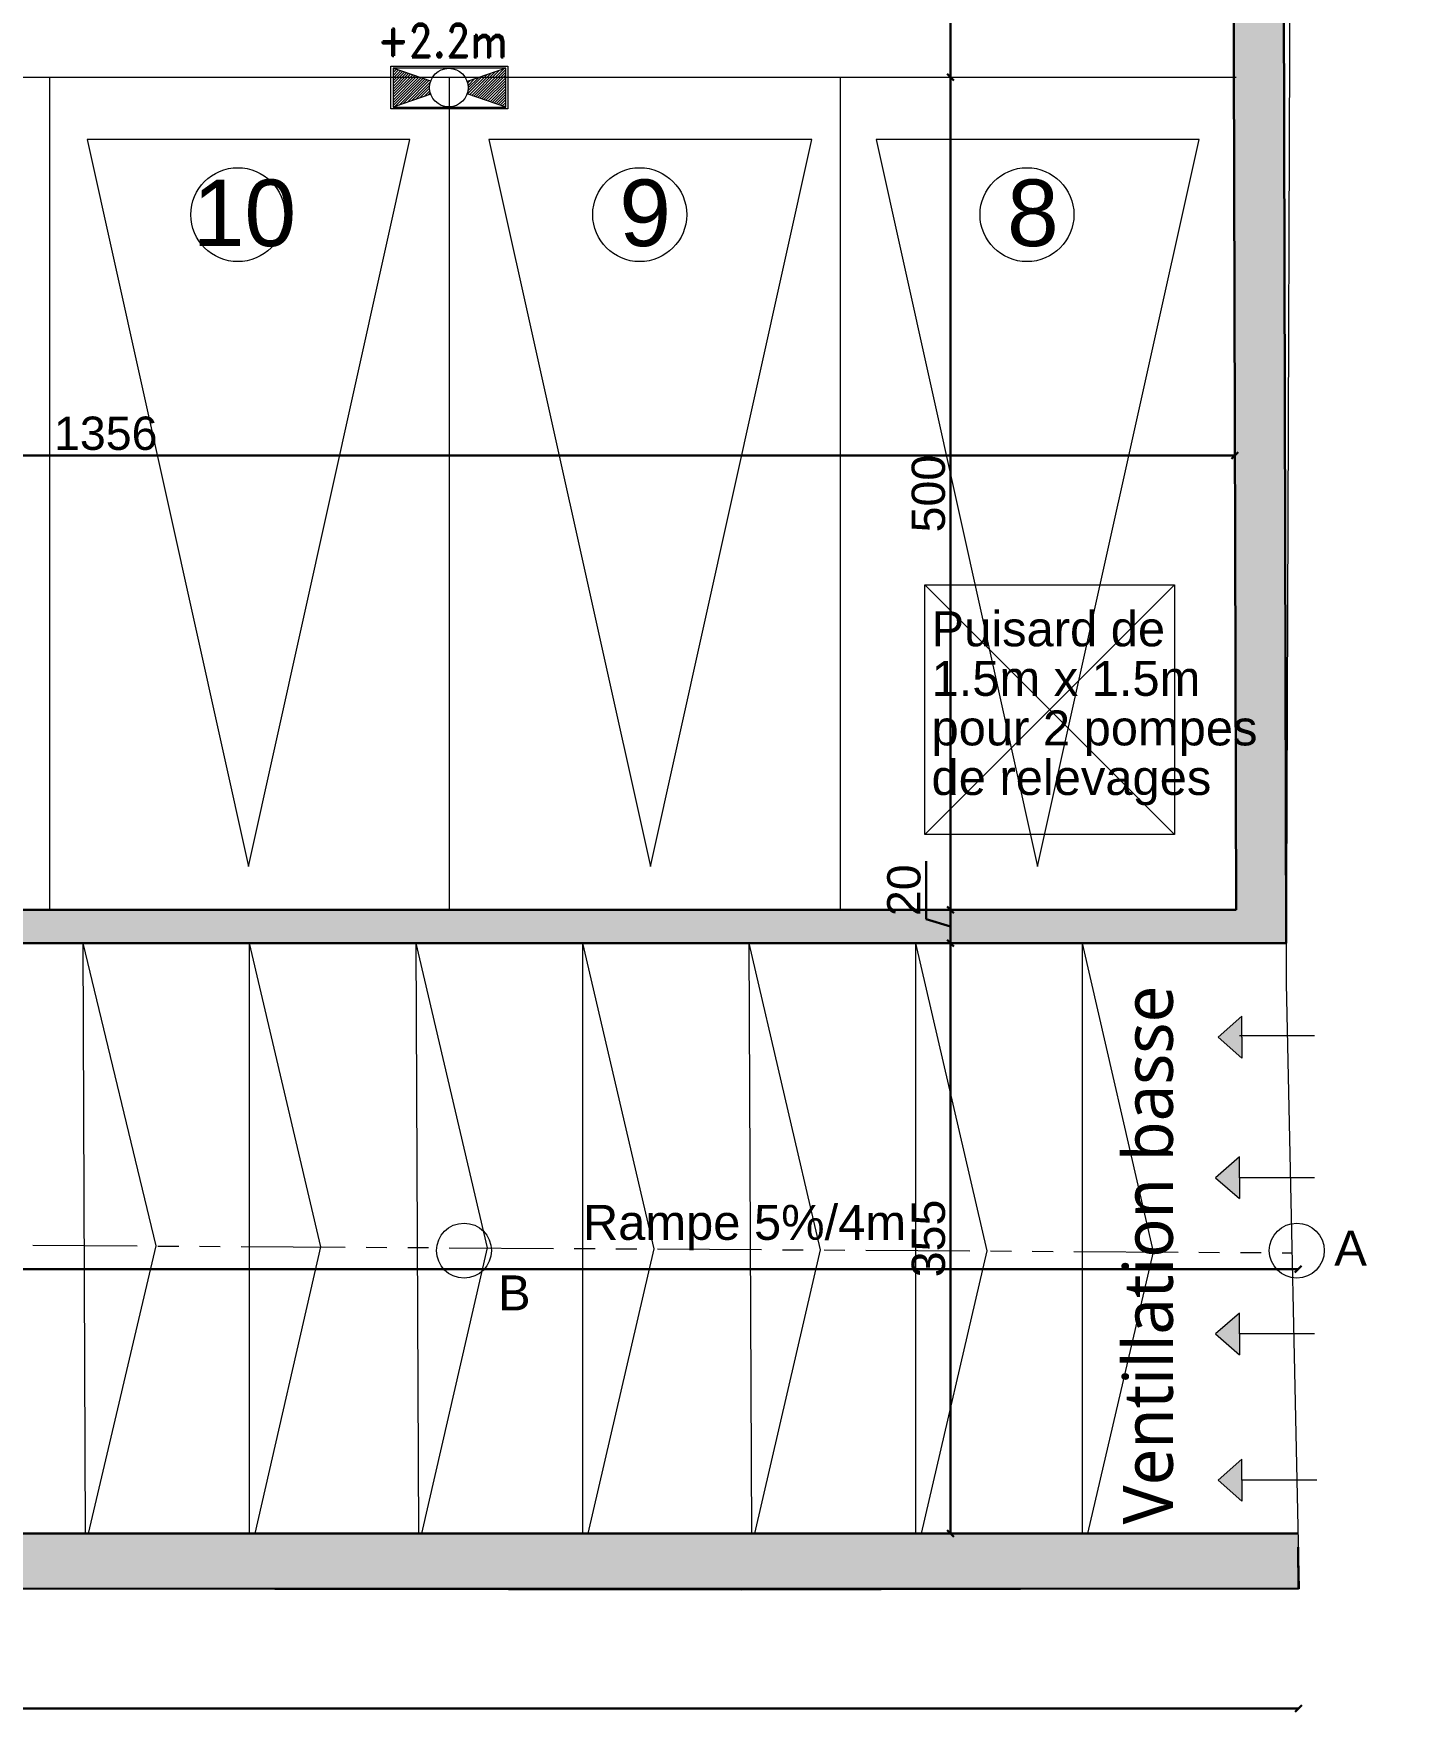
# Model space of a CAD drawing. Header units: millimetres. Extents: x 2804 to 3317, y 6834 to 7064.
# Drawn here: x 2973.11 to 2981.4, y 6919.74 to 6929.82 of the extents above; entities that cross this region are included whole.
import ezdxf

# ---------------------------------------------------------------- set-up
doc = ezdxf.new("R2010")
doc.units = ezdxf.units.MM
doc.header["$PDMODE"] = 1
doc.linetypes.add('PHANTOM2', pattern=[1.25, 0.625, -0.125, 0.125, -0.125, 0.125, -0.125])
for name, color, linetype, lineweight in [('cotation', 3, 'Continuous', 30), ('Hachures', 8, 'Continuous', 20), ('Murs', 11, 'Continuous', 40), ('SECURITE', 2, 'Continuous', 0), ('SECURITE INCENDIE', 190, 'Continuous', 20), ('Trottoires', 140, 'Continuous', 30), ('zin fin', 6, 'Continuous', 9), ('Zin mur', 30, 'Continuous', 30)]:
    doc.layers.add(name, color=color, linetype=linetype, lineweight=lineweight)
doc.layers.add('zin hatch mur', color=8, linetype='Continuous')
doc.layers.add('zin hatch2', color=7, linetype='Continuous', lineweight=40, true_color=0xffe699)
doc.layers.get('zin hatch2').off()
doc.styles.add('ARIAL', font='arial.ttf')
doc.styles.add('PA3', font='arial.ttf', dxfattribs={"height": 3})
doc.styles.add('ROMAND', font='ROMAND.shx')
doc.styles.get("Standard").update_dxf_attribs({"font": 'arial.ttf'})
doc.styles.add('Trebuchet MS_1', font='trebuc.ttf', dxfattribs={"height": 98.461538})
doc.dimstyles.new('cotation 100', dxfattribs={"dimtxt": 0.2, "dimasz": 0.04, "dimexe": 0, "dimexo": 0, "dimgap": 0.03, "dimtad": 1, "dimdec": 0, "dimlfac": 100, "dimdsep": 46, "dimtxsty": 'ARIAL', "dimblk": 'OBLIQUE', "dimcen": 0.09, "dimse1": 1, "dimse2": 1, "dimclrd": 256, "dimclre": 256, "dimclrt": 256, "dimadec": 3, "dimazin": 2, "dimtfac": 1, "dimtdec": 0, "dimtofl": 0, "dimtmove": 1, "dimatfit": 3, "dimfxl": 0, "dimtolj": 1, "dimtzin": 0, "dimlwd": -1, "dimlwe": -1, "dimarcsym": 0})

# ---------------------------------------------------------------- blocks, each defined once
blk = doc.blocks.new('hath ss')
at = {"layer": 'zin hatch mur'}
h = blk.add_hatch(color=256, dxfattribs=at)
h.dxf.hatch_style = 1
h.paths.add_polyline_path([(2947.372, 6971.108), (2947.072, 6971.108), (2947.101, 6960.828), (2947.401, 6960.828)])
h = blk.add_hatch(color=256, dxfattribs=at)
h.dxf.hatch_style = 1
h.paths.add_polyline_path([(2947.401, 6960.828), (2947.101, 6960.828), (2947.111, 6957.288), (2939.763, 6957.288), (2939.763, 6957.088), (2947.411, 6957.088)])
edge = h.paths.add_edge_path()
edge.add_line((2939.763, 6957.288), (2935.446, 6957.288))
edge.add_arc((2935.497, 6959.188), 1.901, 180.0145, 268.4577, ccw=False)
edge.add_line((2933.596, 6959.188), (2933.596, 6962.288))
edge.add_line((2933.596, 6962.288), (2933.346, 6962.288))
edge.add_line((2933.346, 6962.288), (2933.346, 6959.188))
edge.add_arc((2935.446, 6959.188), 2.1, 180, 270)
edge.add_line((2935.446, 6957.088), (2939.763, 6957.088))
edge.add_line((2939.763, 6957.088), (2939.763, 6957.288))
h = blk.add_hatch(color=256, dxfattribs=at)
h.dxf.hatch_style = 1
h.paths.add_polyline_path([(2947.482, 6953.543), (2935.329, 6953.543), (2935.329, 6953.21), (2947.485, 6953.212)])
blk = doc.blocks.new('terr')
at = {"layer": 'Murs', "lineweight": 9, "elevation": 2.965, "flags": 128}
blk.add_lwpolyline([(3004.889, 7091.563), (3006.462, 7091.557), (3010.806, 7091.591), (3010.798, 7087.658), (3010.828, 7083.144), (3010.893, 7079.251), (3010.862, 7070.851), (3010.941, 7067.215), (3007.595, 7067.207), (2999.183, 7067.218), (2994.663, 7067.229), (2990.397, 7067.209)], dxfattribs=at)
blk = doc.blocks.new('_Oblique')
at = {"color": 0, "linetype": 'ByBlock', "lineweight": -2}
blk.add_line((-0.5, -0.5), (0.5, 0.5), dxfattribs=at)
blk = doc.blocks.new('*D206')
at = {"layer": 'cotation', "transparency": 16777216}
blk.add_line((2978.614, 6929.561), (2978.614, 6924.561), dxfattribs=at)
at = {"layer": 'Defpoints', "color": 0, "transparency": 16777216}
for p in [(2979.976, 6929.561), (2978.614, 6924.561), (2979.878, 6924.561)]:
    blk.add_point(p, dxfattribs=at)
at = {"layer": 'cotation', "transparency": 16777216, "xscale": 0.04, "yscale": 0.04, "zscale": 0.04}
for p, rotation in [((2978.614, 6929.561), 90), ((2978.614, 6924.561), 270)]:
    blk.add_blockref('_Oblique', p, dxfattribs=dict(at, rotation=rotation))
at = {"layer": 'cotation', "transparency": 16777216, "insert": (2978.482, 6927.061), "char_height": 0.2, "attachment_point": 5, "rotation": 90, "style": 'ARIAL'}
blk.add_mtext('\\A1;500', dxfattribs=at)
blk = doc.blocks.new('*D208')
at = {"layer": 'cotation', "transparency": 16777216}
blk.add_line((2980.702, 6922.403), (2962.937, 6922.403), dxfattribs=at)
at = {"layer": 'Defpoints', "color": 0, "transparency": 16777216}
for p in [(2962.937, 6922.403), (2962.937, 6921.469), (2980.702, 6920.735, -2.965)]:
    blk.add_point(p, dxfattribs=at)
at = {"layer": 'cotation', "transparency": 16777216, "xscale": 0.04, "yscale": 0.04, "zscale": 0.04, "rotation": 180}
blk.add_blockref('_Oblique', (2962.937, 6922.403), dxfattribs=at)
at = {"layer": 'cotation', "transparency": 16777216, "xscale": 0.04, "yscale": 0.04, "zscale": 0.04}
blk.add_blockref('_Oblique', (2980.702, 6922.403), dxfattribs=at)
at = {"layer": 'cotation', "transparency": 16777216, "insert": (2971.82, 6922.534), "char_height": 0.2, "attachment_point": 5, "style": 'ARIAL'}
blk.add_mtext('\\A1;1777', dxfattribs=at)
blk = doc.blocks.new('*D205')
at = {"layer": 'cotation', "transparency": 16777216}
blk.add_line((2978.614, 6934.761), (2978.614, 6929.561), dxfattribs=at)
at = {"layer": 'Defpoints', "color": 0, "transparency": 16777216}
for p in [(2980.132, 6934.761), (2978.614, 6929.561), (2979.976, 6929.561)]:
    blk.add_point(p, dxfattribs=at)
at = {"layer": 'cotation', "transparency": 16777216, "xscale": 0.04, "yscale": 0.04, "zscale": 0.04}
for p, rotation in [((2978.614, 6934.761), 90), ((2978.614, 6929.561), 270)]:
    blk.add_blockref('_Oblique', p, dxfattribs=dict(at, rotation=rotation))
at = {"layer": 'cotation', "transparency": 16777216, "insert": (2978.482, 6932.161), "char_height": 0.2, "attachment_point": 5, "rotation": 90, "style": 'ARIAL'}
blk.add_mtext('\\A1;520', dxfattribs=at)
blk = doc.blocks.new('*D207')
at = {"layer": 'cotation', "transparency": 16777216}
blk.add_line((2978.614, 6924.361), (2978.614, 6920.816), dxfattribs=at)
at = {"layer": 'Defpoints', "color": 0, "transparency": 16777216}
for p in [(2979.892, 6924.361), (2978.614, 6920.816), (2979.653, 6920.816)]:
    blk.add_point(p, dxfattribs=at)
at = {"layer": 'cotation', "transparency": 16777216, "xscale": 0.04, "yscale": 0.04, "zscale": 0.04}
for p, rotation in [((2978.614, 6924.361), 90), ((2978.614, 6920.816), 270)]:
    blk.add_blockref('_Oblique', p, dxfattribs=dict(at, rotation=rotation))
at = {"layer": 'cotation', "transparency": 16777216, "insert": (2978.482, 6922.588), "char_height": 0.2, "attachment_point": 5, "rotation": 90, "style": 'ARIAL'}
blk.add_mtext('\\A1;355', dxfattribs=at)
blk = doc.blocks.new('*D215')
at = {"layer": 'cotation', "transparency": 16777216}
blk.add_line((2966.764, 6927.29), (2980.32, 6927.29), dxfattribs=at)
at = {"layer": 'Defpoints', "color": 0, "transparency": 16777216}
for p in [(2980.32, 6927.922), (2966.764, 6927.753), (2980.32, 6927.29)]:
    blk.add_point(p, dxfattribs=at)
at = {"layer": 'cotation', "transparency": 16777216, "xscale": 0.04, "yscale": 0.04, "zscale": 0.04, "rotation": 180}
blk.add_blockref('_Oblique', (2966.764, 6927.29), dxfattribs=at)
at = {"layer": 'cotation', "transparency": 16777216, "xscale": 0.04, "yscale": 0.04, "zscale": 0.04}
blk.add_blockref('_Oblique', (2980.32, 6927.29), dxfattribs=at)
at = {"layer": 'cotation', "transparency": 16777216, "insert": (2973.542, 6927.422), "char_height": 0.2, "attachment_point": 5, "style": 'ARIAL'}
blk.add_mtext('\\A1;1356', dxfattribs=at)
blk = doc.blocks.new('*D219')
at = {"layer": 'cotation', "transparency": 16777216}
blk.add_line((2960.158, 6919.762), (2980.703, 6919.766), dxfattribs=at)
at = {"layer": 'Defpoints', "color": 0, "transparency": 16777216}
for p in [(2960.158, 6920.481), (2980.703, 6920.485), (2980.703, 6919.766)]:
    blk.add_point(p, dxfattribs=at)
at = {"layer": 'cotation', "transparency": 16777216, "xscale": 0.04, "yscale": 0.04, "zscale": 0.04}
for p, rotation in [((2960.158, 6919.762), 180.0123622979182), ((2980.703, 6919.766), 0.01236229791820664)]:
    blk.add_blockref('_Oblique', p, dxfattribs=dict(at, rotation=rotation))
at = {"layer": 'cotation', "transparency": 16777216, "insert": (2970.431, 6919.947), "char_height": 0.3, "attachment_point": 5, "rotation": 0.0124, "style": 'ARIAL'}
blk.add_mtext('\\A1;2054', dxfattribs=at)
blk = doc.blocks.new('sec ss')
at = {"layer": 'SECURITE', "linetype": 'Continuous', "true_color": 0x939598}
h = blk.add_hatch(dxfattribs=at)
h.set_pattern_fill('ANSI31', color=252, scale=0.093073, angle=-180, style=0)
h.set_pattern_definition([(225, (3091.542262, 6801.58524), (0.0082265406, -0.0082265406), [])])
h.paths.add_polyline_path([(2595.582, 6725.396), (2595.582, 6725.629), (2595.35, 6725.549, -0.162138), (2595.35, 6725.476)])
h.paths.add_polyline_path([(2595.131, 6725.474, -0.172254), (2595.131, 6725.551), (2594.905, 6725.629), (2594.905, 6725.396)])
h = blk.add_hatch(dxfattribs=at)
h.set_pattern_fill('ANSI31', color=252, scale=0.093073, angle=-180, style=0)
h.set_pattern_definition([(225, (3091.542262, 6801.58524), (0.0082265406, -0.0082265406), [])])
h.paths.add_polyline_path([(2595.582, 6725.396), (2595.582, 6725.629), (2595.35, 6725.549, -0.162138), (2595.35, 6725.476)])
h.paths.add_polyline_path([(2595.131, 6725.474, -0.172254), (2595.131, 6725.551), (2594.905, 6725.629), (2594.905, 6725.396)])
at = {"layer": 'SECURITE', "color": 252, "linetype": 'Continuous', "true_color": 0x939598}
for p, q in [((2595.582, 6725.629, 1.46), (2594.905, 6725.629, 1.46)), ((2594.905, 6725.629, 1.46), (2594.905, 6725.396, 1.46)), ((2595.131, 6725.551, 1.46), (2594.905, 6725.629, 1.46)), ((2595.582, 6725.629, 1.46), (2594.905, 6725.629, 1.46)), ((2594.905, 6725.629, 1.46), (2594.905, 6725.396, 1.46)), ((2595.131, 6725.551, 1.46), (2594.905, 6725.629, 1.46)), ((2595.582, 6725.629, 1.46), (2595.35, 6725.549, 1.46)), ((2595.582, 6725.629, 1.46), (2595.35, 6725.549, 1.46)), ((2595.582, 6725.396, 1.46), (2595.582, 6725.629, 1.46)), ((2595.582, 6725.396, 1.46), (2595.582, 6725.629, 1.46)), ((2595.131, 6725.474, 1.46), (2594.905, 6725.396, 1.46)), ((2595.131, 6725.474, 1.46), (2594.905, 6725.396, 1.46)), ((2595.582, 6725.396, 1.46), (2595.35, 6725.476, 1.46)), ((2595.582, 6725.396, 1.46), (2595.35, 6725.476, 1.46)), ((2594.905, 6725.396, 1.46), (2595.582, 6725.396, 1.46)), ((2594.905, 6725.396, 1.46), (2595.582, 6725.396, 1.46))]:
    blk.add_line(p, q, dxfattribs=at)
at = {"layer": 'SECURITE', "color": 252, "true_color": 0x939598, "elevation": -0.001}
blk.add_lwpolyline([(2594.892, 6725.641), (2595.594, 6725.641), (2595.594, 6725.385), (2594.892, 6725.385)], close=True, dxfattribs=at)
at = {"layer": 'SECURITE', "color": 252, "linetype": 'Continuous', "true_color": 0x939598}
blk.add_circle((2595.24, 6725.513, 1.46), 0.116, dxfattribs=at)
blk.add_circle((2595.24, 6725.513, 1.46), 0.116, dxfattribs=at)
at = {"layer": 'SECURITE INCENDIE', "color": 252, "true_color": 0x939598}
for p, q in [((2598.097, 6721.027, 0), (2599.597, 6722.527, 0)), ((2598.097, 6722.527, 0), (2599.597, 6721.027, 0)), ((2598.097, 6721.027, 0), (2599.597, 6722.527, 0)), ((2598.097, 6722.527, 0), (2599.597, 6721.027, 0)), ((2600.001, 6719.936), (2599.858, 6719.81)), ((2600.001, 6719.81), (2600.001, 6719.936)), ((2599.858, 6719.81), (2600.001, 6719.684)), ((2600.437, 6719.819), (2599.986, 6719.819)), ((2600.001, 6719.81), (2600.001, 6719.684)), ((2599.986, 6719.092), (2599.843, 6718.966)), ((2599.986, 6718.966), (2599.986, 6719.092)), ((2599.986, 6718.966), (2599.986, 6719.092)), ((2599.843, 6718.966), (2599.986, 6718.841)), ((2600.437, 6718.966), (2599.986, 6718.966)), ((2599.986, 6718.966), (2599.986, 6718.841)), ((2599.986, 6718.966), (2599.986, 6718.841)), ((2599.986, 6718.154), (2599.843, 6718.029)), ((2599.986, 6718.029), (2599.986, 6718.154)), ((2599.986, 6718.029), (2599.986, 6718.154)), ((2599.843, 6718.029), (2599.986, 6717.903)), ((2600.437, 6718.029), (2599.986, 6718.029)), ((2599.986, 6718.029), (2599.986, 6717.903)), ((2599.986, 6718.029), (2599.986, 6717.903)), ((2600.001, 6717.276), (2599.858, 6717.15)), ((2600.001, 6717.15), (2600.001, 6717.276)), ((2599.858, 6717.15), (2600.001, 6717.025)), ((2600.452, 6717.15), (2600.001, 6717.15)), ((2600.001, 6717.15), (2600.001, 6717.025))]:
    blk.add_line(p, q, dxfattribs=at)
at = {"layer": 'SECURITE INCENDIE', "color": 252, "true_color": 0x939598, "elevation": 0}
blk.add_lwpolyline([(2598.097, 6722.527), (2599.597, 6722.527), (2599.597, 6721.027), (2598.097, 6721.027), (2598.097, 6722.527)], dxfattribs=at)
at = {"layer": 'SECURITE INCENDIE', "color": 252, "true_color": 0x939598}
for centre in [(2595.331, 6718.529), (2600.331, 6718.529)]:
    blk.add_circle(centre, 0.165, dxfattribs=at)
for points in [[(2600.001, 6719.936), (2600.001, 6719.684), (2599.858, 6719.81)], [(2599.986, 6719.092), (2599.986, 6718.841), (2599.843, 6718.966)], [(2599.986, 6718.154), (2599.986, 6717.903), (2599.843, 6718.029)], [(2600.001, 6717.276), (2600.001, 6717.025), (2599.858, 6717.15)]]:
    blk.add_solid(points, dxfattribs=at)
at = {"layer": 'SECURITE', "color": 252, "true_color": 0x939598, "style": 'ROMAND', "width": 0.85}
blk.add_text('+2.2m', height=0.2, dxfattribs=at).set_placement((2594.815, 6725.695, -0.001))
at = {"layer": 'SECURITE INCENDIE', "color": 252, "true_color": 0x939598, "insert": (2598.138, 6722.368, 0), "char_height": 0.21, "width": 4.83151, "attachment_point": 1, "line_spacing_factor": 0.85, "style": 'PA3'}
blk.add_mtext('Puisard de \\P1.5m x 1.5m \\Ppour 2 pompes \\Pde relevages ', dxfattribs=at)
at = {"layer": 'SECURITE INCENDIE', "color": 252, "linetype": 'Continuous', "true_color": 0x939598, "insert": (2599.287, 6716.885), "char_height": 0.3, "width": 4.83151, "attachment_point": 1, "rotation": 90, "line_spacing_factor": 1.032839, "style": 'Trebuchet MS_1'}
blk.add_mtext('Ventillation basse', dxfattribs=at)
at = {"layer": 'SECURITE INCENDIE', "color": 252, "true_color": 0x939598, "char_height": 0.21, "attachment_point": 5, "style": 'PA3'}
for s, insert in [('\\A1;Rampe 5%/4m', (2597.015, 6718.667)), ('\\A1;A', (2600.654, 6718.544)), ('\\A1;B', (2595.633, 6718.275))]:
    blk.add_mtext(s, dxfattribs=dict(at, insert=insert))
blk = doc.blocks.new('*D579')
at = {"layer": 'cotation', "transparency": 16777216}
for p, q in [((2978.467, 6924.505), (2978.467, 6924.854)), ((2978.614, 6924.361), (2978.614, 6924.561)), ((2978.614, 6924.461), (2978.467, 6924.505))]:
    blk.add_line(p, q, dxfattribs=at)
at = {"layer": 'Defpoints', "color": 0, "transparency": 16777216}
for p in [(2978.614, 6924.561), (2978.811, 6924.561), (2979.892, 6924.361)]:
    blk.add_point(p, dxfattribs=at)
at = {"layer": 'cotation', "transparency": 16777216, "xscale": 0.04, "yscale": 0.04, "zscale": 0.04}
for p, rotation in [((2978.614, 6924.561), 90), ((2978.614, 6924.361), 270)]:
    blk.add_blockref('_Oblique', p, dxfattribs=dict(at, rotation=rotation))
at = {"layer": 'cotation', "transparency": 16777216, "insert": (2978.335, 6924.679), "char_height": 0.2, "attachment_point": 5, "rotation": 90, "style": 'ARIAL'}
blk.add_mtext('\\A1;20', dxfattribs=at)

msp = doc.modelspace()

# ---------------------------------------------------------------- hatches: boundary and pattern name
at = {"layer": 'Hachures'}
h = msp.add_hatch(dxfattribs=at)
h.set_pattern_fill('AR-HBONE', color=256, scale=0.001)
h.paths.add_polyline_path([(2961.404, 6927.961), (2961.404, 6929.561), (2960.14, 6929.561), (2960.196, 6927.961)])
h.paths.add_polyline_path([(2973.801, 6940.001), (2973.801, 6941.401), (2972.701, 6941.401), (2972.701, 6941.101), (2963.054, 6941.101), (2963.054, 6940.001)])
h.paths.add_polyline_path([(2975.798, 6943.885), (2975.798, 6940.001), (2977.874, 6940.001), (2977.874, 6943.885)])
h.paths.add_polyline_path([(2966.814, 6929.034), (2967.361, 6929.034), (2967.361, 6927.928), (2966.814, 6927.928)], flags=17)
edge = h.paths.add_edge_path()
edge.add_arc((2967.454, 6929.061), 0.5, 360, 450)
edge.add_line((2967.454, 6929.561), (2966.814, 6929.561))
edge.add_line((2966.814, 6929.561), (2966.814, 6926.461))
edge.add_arc((2968.694, 6926.447), 1.879, 179.5891, 246.8372)
edge.add_line((2967.954, 6924.719), (2967.954, 6929.061))

# ---------------------------------------------------------------- linework, layer by layer
at = {"layer": 'zin fin'}
for p, q in [((2967.4, 6929.561), (2980.329, 6929.561)), ((2973.204, 6929.561), (2973.204, 6924.561)), ((2975.604, 6929.561), (2975.604, 6924.561)), ((2977.951, 6929.561), (2977.951, 6924.561)), ((2973.404, 6924.357), (2973.419, 6920.816)), ((2974.404, 6924.361), (2974.404, 6920.816)), ((2975.404, 6924.357), (2975.419, 6920.816)), ((2976.404, 6924.361), (2976.404, 6920.816)), ((2977.404, 6924.357), (2977.419, 6920.816)), ((2978.404, 6924.361), (2978.404, 6920.816)), ((2979.404, 6924.361), (2979.404, 6920.816))]:
    msp.add_line(p, q, dxfattribs=at)
at = {"layer": 'zin fin', "linetype": 'PHANTOM2'}
msp.add_lwpolyline([(2964.788, 6929.561), (2964.788, 6925.358, 0.326528), (2968.105, 6922.577), (2980.664, 6922.502)], format="xyb", dxfattribs=at)
at = {"layer": 'zin fin'}
for points in [[(2974.399, 6924.822), (2975.367, 6929.187), (2973.43, 6929.187), (2974.399, 6924.822)], [(2976.812, 6924.822), (2977.781, 6929.187), (2975.843, 6929.187), (2976.812, 6924.822)], [(2979.137, 6924.822), (2980.106, 6929.187), (2978.168, 6929.187), (2979.137, 6924.822)], [(2973.404, 6924.361), (2973.843, 6922.543), (2973.437, 6920.816)], [(2974.404, 6924.361), (2974.832, 6922.537), (2974.437, 6920.816)], [(2975.404, 6924.361), (2975.832, 6922.531), (2975.437, 6920.816)], [(2976.404, 6924.361), (2976.833, 6922.525), (2976.437, 6920.816)], [(2977.404, 6924.361), (2977.832, 6922.519), (2977.437, 6920.816)], [(2978.404, 6924.361), (2978.832, 6922.513), (2978.437, 6920.816)], [(2979.404, 6924.361), (2979.83, 6922.507), (2979.437, 6920.816)]]:
    msp.add_lwpolyline(points, dxfattribs=at)
for centre in [(2974.335, 6928.736), (2976.748, 6928.736), (2979.073, 6928.736)]:
    msp.add_circle(centre, 0.282, dxfattribs=at)
at = {"layer": 'Zin mur'}
for p, q in [((2980.573, 6944.86), (2980.63, 6924.361)), ((2968.664, 6924.561), (2980.329, 6924.561)), ((2968.664, 6924.361), (2980.63, 6924.361)), ((2963.439, 6920.816), (2980.702, 6920.816)), ((2980.702, 6920.735), (2980.703, 6920.485)), ((2960.158, 6920.481), (2980.703, 6920.485))]:
    msp.add_line(p, q, dxfattribs=at)
at = {"layer": 'Zin mur', "ltscale": 0.02}
msp.add_lwpolyline([(2980.329, 6924.561), (2980.287, 6939.901), (2976.994, 6939.901), (2976.994, 6940.001), (2977.874, 6940.001)], dxfattribs=at)

# ---------------------------------------------------------------- block references
at = {"layer": 'SECURITE', "color": 214, "true_color": 0xa81592}
msp.add_blockref('sec ss', (380.362, 203.986), dxfattribs=at)
at = {"layer": 'Trottoires'}
msp.add_blockref('terr', (-30.233, -146.731, -5.929), dxfattribs=at)
at = {"layer": 'zin hatch2'}
msp.add_blockref('hath ss', (33.218, -32.727), dxfattribs=at)

# ---------------------------------------------------------------- texts
at = {"layer": 'zin fin', "char_height": 0.4, "attachment_point": 1}
for s, insert in [('10', (2974.064, 6928.947)), ('9', (2976.625, 6928.947)), ('8', (2978.953, 6928.947))]:
    msp.add_mtext_dynamic_manual_height_columns(s, width=1.39188, gutter_width=12.5, heights=[0], dxfattribs=dict(at, insert=insert))

# ---------------------------------------------------------------- dimensions: what is measured, and where the dimension line sits
at = {"layer": 'cotation'}
for base, p1, p2, picture, middle in [((2978.614, 6929.561), (2980.132, 6934.761), (2979.976, 6929.561), '*D205', (2978.482, 6932.161)), ((2978.614, 6924.561), (2979.976, 6929.561), (2979.878, 6924.561), '*D206', (2978.482, 6927.061)), ((2978.614, 6924.561), (2979.892, 6924.361), (2978.811, 6924.561), '*D579', (2978.335, 6924.535)), ((2978.6142, 6920.8156), (2979.8916, 6924.3607), (2979.6527, 6920.8156), '*D207', (2978.482, 6922.5882))]:
    dim = msp.add_linear_dim(base=base, p1=p1, p2=p2, angle=90, dimstyle='cotation 100', dxfattribs=at)
    dim.commit()
    dim.dimension.update_dxf_attribs({"geometry": picture, "text_midpoint": middle})
for base, p1, p2, picture, middle in [((2980.32, 6927.29), (2966.764, 6927.753), (2980.32, 6927.922), '*D215', (2973.542, 6927.422)), ((2962.9371, 6922.4033), (2980.7024, 6920.7351, -2.9647), (2962.9371, 6921.4692), '*D208', (2971.8198, 6922.5337))]:
    dim = msp.add_linear_dim(base=base, p1=p1, p2=p2, dimstyle='cotation 100', dxfattribs=at)
    dim.commit()
    dim.dimension.update_dxf_attribs({"geometry": picture, "text_midpoint": middle})
dim = msp.add_aligned_dim(p1=(2960.1583, 6920.4806), p2=(2980.7031, 6920.4851), distance=-0.7189, dimstyle='cotation 100', override={"dimtxt": 0.3}, dxfattribs=at)
dim.commit()
dim.dimension.update_dxf_attribs({"geometry": '*D219', "text_midpoint": (2970.4308, 6919.9471)})

doc.saveas('drawing.dxf')
